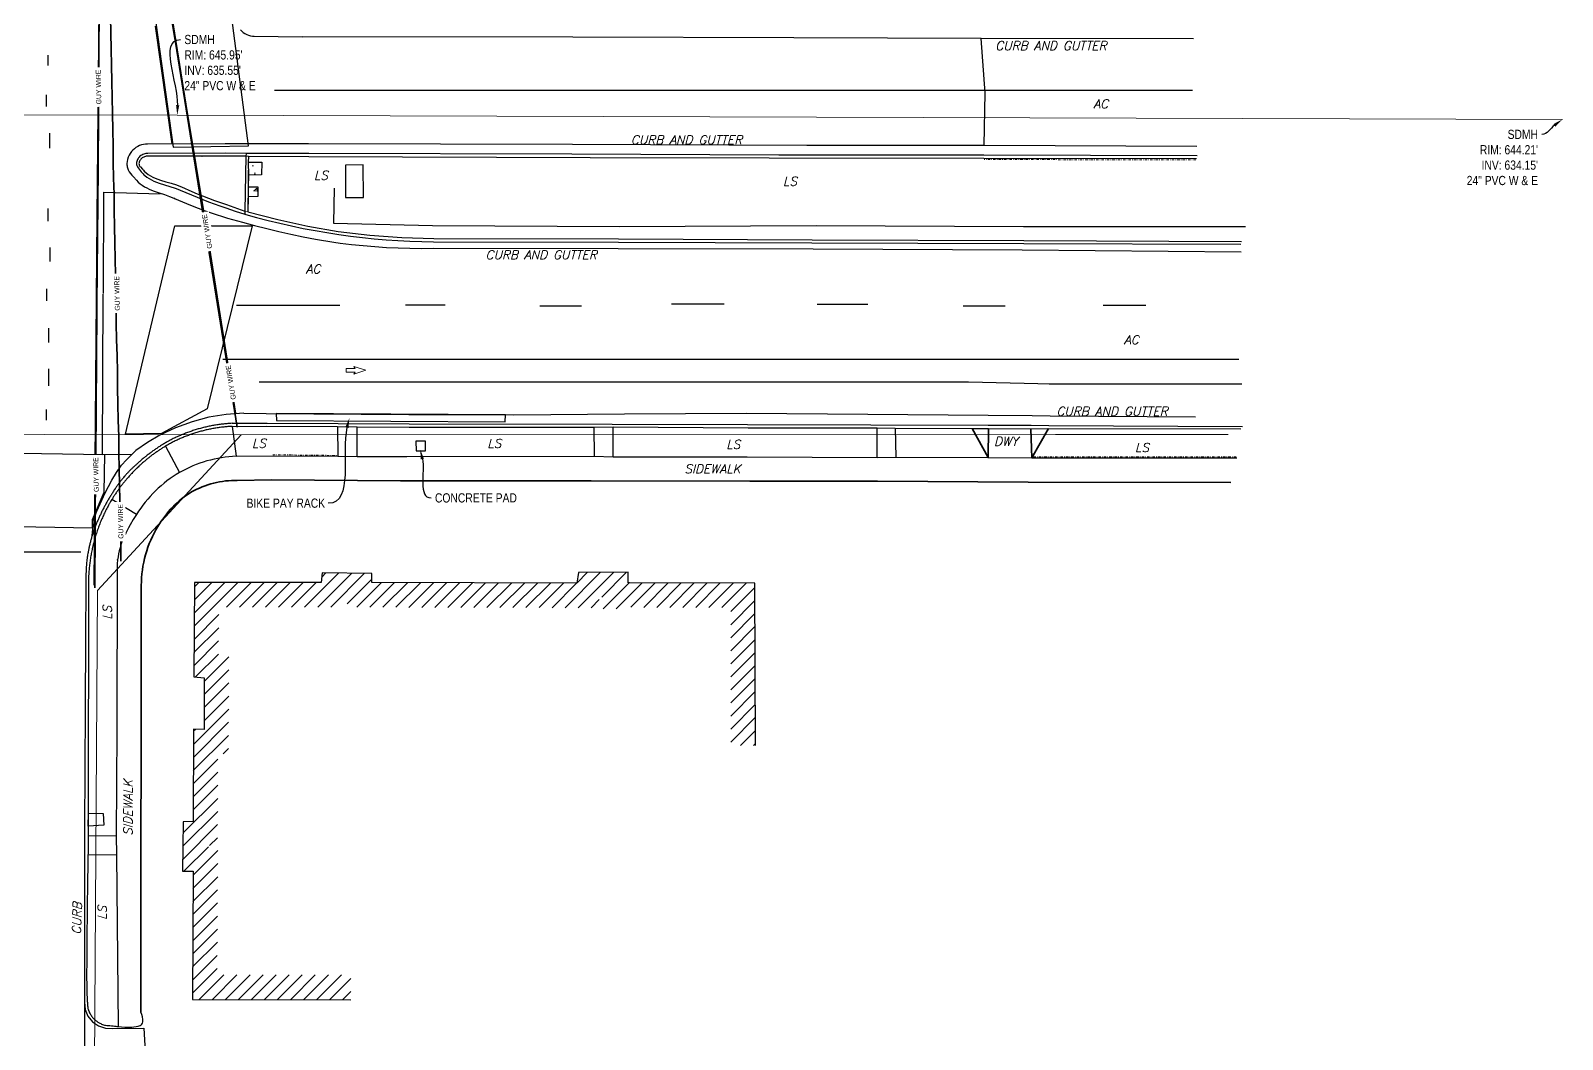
# Model space of a CAD drawing. Extents: x 6444009 to 6444699, y 1883547 to 1884303.
# Drawn here: x 6444387.9 to 6444699.1, y 1883745 to 1883950.1 of the extents above; entities that cross this region are included whole.
import ezdxf
from ezdxf import colors
from ezdxf.entities.mleader import LeaderData, LeaderLine
from ezdxf.lldxf.tags import DXFTag
from ezdxf.math import Vec2, Vec3

# ---------------------------------------------------------------- set-up
doc = ezdxf.new("R2010")
doc.units = 0
doc.header["$MEASUREMENT"] = 0
doc.linetypes.add('DASHDOT', pattern=[1, 0.5, -0.25, 0, -0.25])
for name, color, linetype, lineweight in [('V-DETL-PATT-BLDG-', 253, 'Continuous', 13), ('VF-BLDG-LINE-', 253, 'Continuous', 25), ('VF-ELEC-OVHD-LINE-', 253, 'OVERHEADELECTRIC', 15), ('VF-FENC-LINE-', 253, 'FENCE', 25), ('VF-ROAD-DRIV-LINE-', 253, 'Continuous', 35), ('VF-ROAD-STRP-BIKE-LINE-', 253, 'Continuous', 25), ('VF-STRM-GEOP-LINE-QLB-', 253, 'STORMDRAIN', 15), ('VF-TOPO-BRKL-LINE-', 253, 'DASHDOT', 13), ('VF-TOPO-CONC-EDGE-LINE-', 253, 'Continuous', 25), ('VF-TOPO-CONC-GTFL-LINE-', 253, 'Continuous', 25), ('VF-TOPO-CONC-LIPG-LINE-', 253, 'Continuous', 25), ('VF-TOPO-CONC-SWLK-LINE-', 253, 'Continuous', 25), ('VF-TOPO-CONC-TBCB-LINE-', 253, 'Continuous', 25), ('VF-TOPO-CONC-TBWK-LINE-', 253, 'Continuous', 35), ('VF-TOPO-GUY WIRE-3D', 253, 'Continuous', 35), ('VF-TOPO-TEXT-', 253, 'Continuous', 25), ('VN-ROAD-STRP-AROW-SYMB-', 253, 'Continuous', 13)]:
    doc.layers.add(name, color=color, linetype=linetype, lineweight=lineweight)
doc.styles.add('CG-Boundary', font='simplex.shx', dxfattribs={"oblique": 15, "height": 0.115})
doc.styles.add('G4_7 32', font='arial.ttf', dxfattribs={"height": 0.219})
doc.styles.add('NCS1-Anno', font='arial.ttf', dxfattribs={"width": 0.8, "height": 0.1})
doc.styles.get("Standard").update_dxf_attribs({"font": 'arial.ttf'})
tags = doc.linetypes.add('FENCE', pattern='A,0.5,-0.03,["X",Standard,S=0.08,R=0,X=0,Y=-0.04],-0.08,0.5', length=1.11).pattern_tags.tags
tags[6] = DXFTag(74, 10)
tags = doc.linetypes.add('OVERHEADELECTRIC', pattern='A,1,-0.03,["OE",Standard,S=0.08,R=0,X=0,Y=-0.04],-0.16,1', length=2.19).pattern_tags.tags
tags[6] = DXFTag(74, 10)
tags = doc.linetypes.add('STORMDRAIN', pattern='A,1,-0.03,["SD",Standard,S=0.08,R=0,X=0,Y=-0.04],-0.16,1', length=2.19).pattern_tags.tags
tags[6] = DXFTag(74, 10)

# ---------------------------------------------------------------- blocks, each defined once
blk = doc.blocks.new('Turn Arrow')
at = {"layer": 'VN-ROAD-STRP-AROW-SYMB-'}
blk.add_lwpolyline([(-0.0091, -0.05), (-0.0091, -0.0045), (-0.0196, -0.0106), (0, 0.05), (0.0196, -0.0106), (0.0091, -0.0045), (0.0091, -0.05)], close=True, dxfattribs=at)

msp = doc.modelspace()

# ---------------------------------------------------------------- hatches: boundary and pattern name
at = {"layer": 'V-DETL-PATT-BLDG-'}
h = msp.add_hatch(dxfattribs=at)
h.set_pattern_fill('AR-CONC', color=256)
h.set_pattern_definition([(50, (6444433.365, 1883917.4923), (7.1726, -0.6275), [0.75, -8.25]), (355, (6444433.365, 1883917.492), (-1.3875, 7.522), [0.6, -6.6]), (100.45, (6444433.963, 1883917.44), (5.785, 6.8944), [0.6374, -7.0114]), (46.18, (6444433.365, 1883919.492), (10.672, -1.655), [1.125, -12.375]), (96.64, (6444434.254, 1883919.354), (9.347, 9.741), [0.956, -10.517]), (351.18, (6444433.365, 1883919.492), (9.347, 9.741), [0.9, -9.9]), (21, (6444434.365, 1883918.9923), (5.969, -4.026), [0.75, -8.25]), (326, (6444434.365, 1883918.992), (2.433, 7.2515), [0.6, -6.6]), (71.45, (6444434.8625, 1883918.657), (8.402, 3.225), [0.6374, -7.0114]), (37.5, (6444433.365, 1883917.4923), (0.1216, 3.3289), [0, -6.52, 0, -6.7, 0, -6.625]), (7.5, (6444433.365, 1883917.4923), (2.6307, 3.9441), [0, -3.82, 0, -6.37, 0, -2.525]), (327.5, (6444431.135, 1883917.4923), (5.3382, -0.2255), [0, -2.5, 0, -7.8, 0, -10.35]), (317.5, (6444430.135, 1883917.4923), (5.832, 1.001), [0, -3.25, 0, -5.18, 0, -7.35])])
h.paths.add_polyline_path([(6444434.9, 1883923.37), (6444432.19, 1883923.36), (6444432.18, 1883920.73), (6444434.84, 1883920.75)])
h.paths.add_polyline_path([(6444434.09, 1883918.3), (6444432.14, 1883918.3), (6444432.13, 1883917.4), (6444432.14, 1883916.32), (6444434.09, 1883916.36)])
h = msp.add_hatch(dxfattribs=at)
h.set_pattern_fill('ANSI31', color=256, scale=15)
h.set_pattern_definition([(45, (0, 0), (-1.3258252147, 1.3258252147), [])])
h.paths.add_polyline_path([(6444535.06, 1883837.78), (6444509.59, 1883837.86), (6444509.31, 1883837.83), (6444509.33, 1883839.98), (6444499.26, 1883839.91), (6444498.92, 1883837.77), (6444457.23, 1883837.87), (6444457.23, 1883839.76), (6444447.15, 1883839.88), (6444446.95, 1883837.9), (6444421.22, 1883837.92), (6444421.06, 1883818.75), (6444423.2, 1883818.52), (6444423.15, 1883808.05), (6444421.01, 1883808.05), (6444420.92, 1883789.33), (6444418.93, 1883789.28), (6444418.81, 1883779.21), (6444420.92, 1883779.2), (6444420.81, 1883753.16), (6444452.99, 1883753.16), (6444452.99, 1883758.16), (6444425.83, 1883758.16), (6444425.95, 1883784.18), (6444423.87, 1883784.19), (6444423.87, 1883784.41), (6444425.89, 1883784.46), (6444425.98, 1883803.05), (6444428.12, 1883803.05), (6444428.22, 1883823.02), (6444426.1, 1883823.24), (6444426.18, 1883832.92), (6444451.46, 1883832.89), (6444451.66, 1883834.83), (6444452.24, 1883834.82), (6444452.25, 1883832.88), (6444503.19, 1883832.76), (6444503.54, 1883834.94), (6444504.28, 1883834.94), (6444504.26, 1883832.27), (6444509.85, 1883832.86), (6444530.18, 1883832.79), (6444530.18, 1883804.77), (6444535.18, 1883804.77)])

# ---------------------------------------------------------------- linework, layer by layer
for points in [[(6444431.66, 1883924.55), (6444432.21, 1883924.54), (6444432.08, 1883913.27), (6444431.47, 1883913.39), (6444431.66, 1883924.55)], [(6444432.15, 1883923.36), (6444434.9, 1883923.37), (6444434.84, 1883920.75), (6444432.18, 1883920.73), (6444432.19, 1883923.36)], [(6444451.92, 1883922.71), (6444451.92, 1883916.18), (6444455.52, 1883916.13), (6444455.47, 1883922.8), (6444451.92, 1883922.71)], [(6444432.14, 1883918.3), (6444434.09, 1883918.3), (6444434.09, 1883916.36), (6444432.11, 1883916.32), (6444432.12, 1883918.3)], [(6444399.59, 1883788.4), (6444402.8, 1883788.56), (6444402.64, 1883790.96), (6444399.58, 1883791.04), (6444399.57, 1883788.4)]]:
    msp.add_lwpolyline(points, dxfattribs=at)
at = {"layer": 'VF-BLDG-LINE-'}
msp.add_lwpolyline([(6444535.18, 1883804.77), (6444535.06, 1883837.78), (6444509.59, 1883837.86), (6444509.31, 1883837.83), (6444509.33, 1883839.98), (6444499.26, 1883839.91), (6444498.92, 1883837.77), (6444457.23, 1883837.87), (6444457.23, 1883839.76), (6444447.15, 1883839.88), (6444446.95, 1883837.9), (6444421.22, 1883837.92), (6444421.06, 1883818.75), (6444423.2, 1883818.52), (6444423.15, 1883808.05), (6444421.01, 1883808.12), (6444420.92, 1883789.33), (6444418.93, 1883789.28), (6444418.81, 1883779.21), (6444420.92, 1883779.2), (6444420.81, 1883753.16), (6444452.99, 1883753.1)], dxfattribs=at)
at = {"layer": 'VF-ELEC-OVHD-LINE-', "ltscale": 0.6}
for points, elevation in [([(6444082.42, 1883869), (6444189.26, 1883869.02), (6444310.5, 1883868.11), (6444430.71, 1883867.93), (6444596.14, 1883867.98), (6444631.26, 1883867.98)], 645.64), ([(6444400.78, 1883718.7), (6444401.51, 1883836.27), (6444430.71, 1883867.93)], 642.49)]:
    msp.add_lwpolyline(points, dxfattribs=dict(at, elevation=elevation))
at = {"layer": 'VF-FENC-LINE-', "flags": 128}
msp.add_lwpolyline([(6444449.61, 1883918.04), (6444449.48, 1883910.91), (6444469.58, 1883910.48), (6444507.55, 1883910.26), (6444547.55, 1883910.45), (6444589.63, 1883910.28), (6444634.73, 1883910.25)], dxfattribs=at)
at = {"layer": 'VF-ROAD-DRIV-LINE-'}
for points in [[(6444579.23, 1883869.21), (6444582.45, 1883863.3), (6444582.55, 1883869.21)], [(6444591.13, 1883869.13), (6444591.32, 1883863.27), (6444594.7, 1883869.18)]]:
    msp.add_lwpolyline(points, dxfattribs=at)
at = {"layer": 'VF-ROAD-STRP-BIKE-LINE-'}
msp.add_line((6444578.46, 1883878.71), (6444595.44, 1883878.28), dxfattribs=at)
for points in [[(6444405.89, 1884005.18), (6444416.88, 1883926.41), (6444432.16, 1883926.64), (6444421.96, 1884005.31), (6444405.89, 1884005.18)], [(6444417.25, 1883910.4), (6444432.93, 1883910.41), (6444423.77, 1883873.17), (6444414.48, 1883868.21), (6444407.2, 1883868.03), (6444417.25, 1883910.4)]]:
    msp.add_lwpolyline(points, close=True, dxfattribs=at)
for points in [[(6444391.41, 1883945.06), (6444391.41, 1883943.02)], [(6444391.1, 1883937.05), (6444391.1, 1883934.65)], [(6444437.5, 1883938), (6444624, 1883938)], [(6444391.74, 1883929.22), (6444391.74, 1883926.16)], [(6444391.44, 1883913.9), (6444391.44, 1883911.33)], [(6444391.84, 1883906), (6444391.84, 1883903.13)], [(6444391.15, 1883897.6), (6444391.15, 1883895.13)], [(6444450.75, 1883894.2), (6444429.72, 1883894.2)], [(6444472.12, 1883894.3), (6444464.09, 1883894.3)], [(6444499.83, 1883894.09), (6444491.38, 1883894.09)], [(6444528.81, 1883894.51), (6444518.14, 1883894.51)], [(6444558.01, 1883894.41), (6444547.76, 1883894.41)], [(6444585.93, 1883894.09), (6444577.37, 1883894.09)], [(6444614.48, 1883894.2), (6444605.82, 1883894.2)], [(6444391.54, 1883889.58), (6444391.54, 1883886.71)], [(6444391.54, 1883881.36), (6444391.54, 1883877.9)], [(6444426.97, 1883883.32), (6444633.4, 1883883.32)], [(6444434.36, 1883878.71), (6444578.46, 1883878.71)], [(6444594.84, 1883878.28), (6444634.04, 1883878.28)], [(6444391.05, 1883873.06), (6444391.05, 1883870.89)], [(6444342.09, 1883849.64), (6444340.53, 1883853.27), (6444340.55, 1883864.66), (6444355.31, 1883864.52), (6444381.5, 1883864.28), (6444402.96, 1883863.9), (6444402.81, 1883856.2), (6444400.41, 1883850.64), (6444400.42, 1883848.94)], [(6444400.42, 1883848.94), (6444381.3, 1883849.28), (6444355.17, 1883849.52), (6444342.09, 1883849.64)], [(6444366.67, 1883844.13), (6444398.09, 1883844.13)]]:
    msp.add_lwpolyline(points, dxfattribs=at)
at = {"layer": 'VF-STRM-GEOP-LINE-QLB-', "ltscale": 0.6, "elevation": 646.97, "flags": 128}
msp.add_lwpolyline([(6444100.01, 1883933.32), (6444417.71, 1883932.92), (6444699.14, 1883932.01)], dxfattribs=at)
at = {"layer": 'VF-TOPO-BRKL-LINE-'}
for p, q in [((6444624.69, 1883923.81), (6444581.65, 1883923.87)), ((6444437.1, 1883863.87), (6444450.13, 1883863.73)), ((6444591.67, 1883863.47), (6444633.02, 1883863.42))]:
    msp.add_line(p, q, dxfattribs=at)
for p in [(6444422.73, 1883924.52), (6444422.83, 1883916.48)]:
    msp.add_point(p, dxfattribs=at)
at = {"layer": 'VF-TOPO-CONC-EDGE-LINE-'}
for p, q in [((6444416.71, 1883927.04, 645.89), (6444413.32, 1883951, 646.01)), ((6444402.52, 1883863.95), (6444402.69, 1883896.53)), ((6444428.88, 1883869.64), (6444429.66, 1883863.57)), ((6444450.29, 1883869.58), (6444450.33, 1883863.56)), ((6444454.26, 1883863.52), (6444454.29, 1883869.57)), ((6444502.33, 1883869.48), (6444502.4, 1883863.57)), ((6444506.25, 1883863.48), (6444506.28, 1883869.52)), ((6444559.9, 1883863.33), (6444559.9, 1883869.36)), ((6444563.56, 1883869.29), (6444563.73, 1883863.37)), ((6444415.35, 1883865.63), (6444418.17, 1883860.26)), ((6444402.52, 1883863.95, 644.27), (6444408.56, 1883864.02, 644.28)), ((6444409.42, 1883851.75), (6444404.41, 1883854.75)), ((6444399.64, 1883786.47), (6444405.3, 1883786.4)), ((6444405.35, 1883782.53), (6444399.57, 1883782.49))]:
    msp.add_line(p, q, dxfattribs=at)
for points in [[(6444581.68, 1883926.71), (6444581.89, 1883937.45), (6444581.02, 1883948.51)], [(6444431.74, 1883925.08), (6444431.66, 1883924.55), (6444431.47, 1883913.39), (6444431.45, 1883912.8)], [(6444432.15, 1883923.36), (6444434.9, 1883923.37), (6444434.84, 1883920.75), (6444432.18, 1883920.73)], [(6444402.7, 1883896.65), (6444402.8, 1883917.27), (6444414.22, 1883916.93)], [(6444432.12, 1883918.3), (6444434.09, 1883918.3), (6444434.09, 1883916.36), (6444432.14, 1883916.32)], [(6444399.58, 1883791.04), (6444402.64, 1883790.96), (6444402.8, 1883788.56), (6444399.59, 1883788.4)], [(6444398.87, 1883752.62), (6444399.01, 1883751.13), (6444399.57, 1883749.75), (6444400.51, 1883748.59), (6444401.72, 1883747.76), (6444403.12, 1883747.31), (6444404.58, 1883747.27), (6444410.91, 1883747.35), (6444411.2, 1883742.55)]]:
    msp.add_lwpolyline(points, dxfattribs=at)
for points in [[(6444451.92, 1883922.71), (6444451.92, 1883916.18), (6444455.52, 1883916.13), (6444455.47, 1883922.8), (6444451.92, 1883922.71)], [(6444437.81, 1883872.24), (6444437.85, 1883870.82), (6444484.35, 1883870.54), (6444484.38, 1883872), (6444437.81, 1883872.24)], [(6444466.26, 1883864.67), (6444468.14, 1883864.67), (6444468.12, 1883866.64), (6444466.2, 1883866.6), (6444466.26, 1883864.67)]]:
    msp.add_lwpolyline(points, close=True, dxfattribs=at)
msp.add_polyline3d([(6444400.43, 1883847.44, 0), (6444400.61, 1883849.39, 643.74), (6444400.65, 1883850.41, 643.79), (6444401.38, 1883852.41, 643.74), (6444403.04, 1883856.1, 643.82), (6444404.43, 1883858.69, 643.83), (6444405.37, 1883860.24, 643.86), (6444406.38, 1883861.73, 643.89), (6444407.42, 1883862.83, 643.89), (6444408.56, 1883864.02, 643.97), (6444409.27, 1883864.71, 0)], dxfattribs=at)
for p in [(6444417.17, 1883915.98), (6444405.6, 1883842.53)]:
    msp.add_point(p, dxfattribs=at)
at = {"layer": 'VF-TOPO-CONC-GTFL-LINE-'}
for points in [[(6444624.94, 1883924.61), (6444581.6, 1883924.74), (6444539.94, 1883924.76), (6444497.89, 1883924.95), (6444444.42, 1883925.07), (6444431.74, 1883925.08), (6444427.44, 1883925.15), (6444411.76, 1883925.12), (6444411.54, 1883925.12), (6444411.33, 1883925.09), (6444411.11, 1883925.05), (6444410.9, 1883924.98), (6444410.69, 1883924.9), (6444410.49, 1883924.79), (6444410.31, 1883924.67), (6444410.14, 1883924.54), (6444410, 1883924.39), (6444409.87, 1883924.24), (6444409.75, 1883924.07), (6444409.64, 1883923.88), (6444409.55, 1883923.7), (6444409.49, 1883923.5), (6444409.44, 1883923.3), (6444409.42, 1883923.1), (6444409.43, 1883922.98), (6444409.45, 1883922.86), (6444409.52, 1883922.63), (6444409.63, 1883922.42), (6444409.77, 1883922.21), (6444410.41, 1883921.41), (6444410.58, 1883921.19), (6444410.76, 1883920.99), (6444410.95, 1883920.8), (6444411.14, 1883920.62), (6444411.56, 1883920.29), (6444412.01, 1883919.99), (6444412.48, 1883919.73), (6444412.98, 1883919.49), (6444413.49, 1883919.28), (6444414.02, 1883919.09), (6444415.11, 1883918.73), (6444416.21, 1883918.4), (6444417.29, 1883918.06), (6444417.82, 1883917.86), (6444418.33, 1883917.66), (6444420.61, 1883916.69), (6444422.91, 1883915.76), (6444424.06, 1883915.31), (6444425.22, 1883914.88), (6444426.39, 1883914.45), (6444427.56, 1883914.05), (6444429.5, 1883913.41), (6444431.45, 1883912.8), (6444432.62, 1883912.46), (6444433.8, 1883912.12), (6444436.16, 1883911.49), (6444438.53, 1883910.91), (6444440.92, 1883910.38), (6444443.32, 1883909.89), (6444445.72, 1883909.44), (6444448.13, 1883909.03), (6444450.55, 1883908.66), (6444452.94, 1883908.33), (6444455.33, 1883908.04), (6444457.73, 1883907.79), (6444460.14, 1883907.58), (6444462.55, 1883907.41), (6444464.96, 1883907.28), (6444467.38, 1883907.19), (6444469.79, 1883907.14), (6444507.33, 1883907.1), (6444546.65, 1883906.92), (6444589.71, 1883906.78), (6444633.83, 1883906.67)], [(6444428.88, 1883870.26), (6444435.97, 1883870.32), (6444464.86, 1883870.15), (6444506.11, 1883870.1), (6444533.55, 1883869.99), (6444558.62, 1883869.92), (6444582.47, 1883869.86), (6444591.19, 1883869.91), (6444594.77, 1883869.82), (6444634.13, 1883869.63)]]:
    msp.add_lwpolyline(points, dxfattribs=at)
for points in [[(6444428.88, 1883870.26, 0.003873), (6444428.28, 1883870.23, 0.007528), (6444427.98, 1883870.2, 0.000231), (6444427.13, 1883870.12, 0.00387), (6444427.08, 1883870.12, 0.00378), (6444426.63, 1883870.07, 0.003816), (6444426.19, 1883870.01, 0.003741), (6444425.74, 1883869.94, 0.003771), (6444425.29, 1883869.87, 0.003711), (6444424.84, 1883869.79, 0.003734), (6444424.4, 1883869.7, 0.003689), (6444423.95, 1883869.61, 0.003706), (6444423.51, 1883869.51, 0.003676), (6444423.07, 1883869.4, 0.003686), (6444422.63, 1883869.29, 0.003671), (6444422.19, 1883869.17, 0.003674), (6444421.75, 1883869.04, 0.003674), (6444421.32, 1883868.91, 0.003671), (6444420.89, 1883868.77, 0.003686), (6444420.46, 1883868.62, 0.003676), (6444420.03, 1883868.47, 0.003706), (6444419.6, 1883868.31, 0.003689), (6444419.18, 1883868.15, 0.003734), (6444418.76, 1883867.98, 0.003711), (6444418.34, 1883867.8, 0.003771), (6444417.93, 1883867.62, 0.003741), (6444417.51, 1883867.43, 0.003816), (6444417.11, 1883867.24, 0.00378), (6444416.7, 1883867.04, 0.00387), (6444416.3, 1883866.83, 0.00389), (6444415.9, 1883866.62, 0.003869), (6444415.49, 1883866.39, 0.004344), (6444415.12, 1883866.18, 0.003288), (6444414.78, 1883865.97, 0.003804), (6444414.48, 1883865.79, 0.003265), (6444414.15, 1883865.58, 0.003532), (6444413.85, 1883865.39, 0.003014), (6444413.53, 1883865.17, 0.00327), (6444413.24, 1883864.97, 0.002758), (6444412.92, 1883864.74, 0.003011), (6444412.63, 1883864.53, 0.002505), (6444412.34, 1883864.32, 0.002295), (6444412.03, 1883864.08, 0.002717), (6444411.79, 1883863.89, 0.00189), (6444411.44, 1883863.62, 0.004639), (6444410.93, 1883863.21, 0.003637), (6444410.29, 1883862.67, 0.002521), (6444409.87, 1883862.31, 0.002575), (6444409.47, 1883861.96, 0.003649), (6444409.06, 1883861.59, 0.003786), (6444408.67, 1883861.22, 0.004934), (6444408.24, 1883860.81, 0.005975), (6444407.89, 1883860.46, 0.002143), (6444407.67, 1883860.23, 0.003238), (6444407.52, 1883860.07, 0.00302), (6444407.34, 1883859.88, 0.002836), (6444407.15, 1883859.67, 0.004737), (6444406.94, 1883859.42, 0.004073), (6444406.69, 1883859.13, 0.003916), (6444406.46, 1883858.85, 0.003992), (6444406.25, 1883858.57, 0.003285), (6444406.02, 1883858.28, 0.003635), (6444405.82, 1883858.01, 0.002934), (6444405.6, 1883857.7, 0.003281), (6444405.4, 1883857.43, 0.002589), (6444405.21, 1883857.14, 0.002475), (6444405, 1883856.84, 0.002705), (6444404.84, 1883856.59, 0.00197), (6444404.62, 1883856.24, 0.004445), (6444404.25, 1883855.65, 0.004247), (6444403.87, 1883855.03, 0.001604), (6444403.64, 1883854.63, 0.002527), (6444403.49, 1883854.38, 0.002038), (6444403.3, 1883854.03, 0.002279), (6444403.12, 1883853.72, 0.002428), (6444402.95, 1883853.39, 0.002349), (6444402.77, 1883853.05, 0.002506), (6444402.6, 1883852.71, 0.002424), (6444402.42, 1883852.37, 0.002588), (6444402.26, 1883852.03, 0.002503), (6444402.09, 1883851.69, 0.002675), (6444401.93, 1883851.35, 0.002587), (6444401.77, 1883850.99, 0.002766), (6444401.62, 1883850.65, 0.002675), (6444401.47, 1883850.3, 0.002862), (6444401.33, 1883849.95, 0.002767), (6444401.19, 1883849.59, 0.002962), (6444401.05, 1883849.24, 0.002864), (6444400.92, 1883848.88, 0.003065), (6444400.79, 1883848.53, 0.002964), (6444400.66, 1883848.17, 0.003173), (6444400.54, 1883847.81, 0.003069), (6444400.43, 1883847.44, 0.003284), (6444400.32, 1883847.09, 0.003177), (6444400.21, 1883846.72, 0.003399), (6444400.11, 1883846.36, 0.003289), (6444400.01, 1883845.99, 0.003516), (6444399.92, 1883845.63, 0.003404), (6444399.84, 1883845.25, 0.003636), (6444399.76, 1883844.91, 0.003215), (6444399.68, 1883844.51, 0.004064), (6444399.63, 1883844.22, 0.002674), (6444399.55, 1883843.77, 0.006237), (6444399.46, 1883843.24, 0.00479), (6444399.37, 1883842.55, 0.005551), (6444399.3, 1883841.95, 0.005159), (6444399.24, 1883841.31, 0.005159), (6444399.19, 1883840.57, 0.007756), (6444399.17, 1883840.08, 0.002585), (6444399.15, 1883839.38, 0.003336), (6444399.14, 1883838.84, 0.00014), (6444399.1, 1883831.54, -0.000045), (6444398.98, 1883808.98, -0.000009), (6444398.91, 1883796.16, 0.000022), (6444398.88, 1883791.03, 0.002047), (6444398.86, 1883776.57, -0.001237), (6444398.87, 1883752.62, -0.000054), (6444398.81, 1883729.51, -0.00017)], [(6444398.64, 1883674.16, -0.000023), (6444398.56, 1883651.24)]]:
    msp.add_lwpolyline(points, format="xyb", dxfattribs=at)
at = {"layer": 'VF-TOPO-CONC-LIPG-LINE-'}
for points in [[(6444430.53, 1883950.24), (6444430.81, 1883949.96), (6444431.12, 1883949.71), (6444431.46, 1883949.49), (6444431.82, 1883949.3), (6444432.2, 1883949.15), (6444432.58, 1883949.03), (6444432.98, 1883948.96), (6444433.37, 1883948.92), (6444443.1, 1883948.85)], [(6444624.16, 1883948.44), (6444581.02, 1883948.51), (6444543, 1883948.61), (6444498.11, 1883948.73), (6444443.1, 1883948.85)], [(6444624.88, 1883926.55), (6444581.68, 1883926.71), (6444545.6, 1883926.76), (6444497.99, 1883926.92), (6444444.37, 1883927.05), (6444427.44, 1883927.08), (6444411.67, 1883927.03), (6444411.26, 1883927.02), (6444410.86, 1883926.95), (6444410.45, 1883926.85), (6444410.06, 1883926.71), (6444409.68, 1883926.54), (6444409.32, 1883926.33), (6444408.99, 1883926.08), (6444408.69, 1883925.81), (6444408.41, 1883925.49), (6444408.15, 1883925.13), (6444407.94, 1883924.74), (6444407.76, 1883924.34), (6444407.62, 1883923.91), (6444407.53, 1883923.48), (6444407.49, 1883923.05), (6444407.49, 1883922.83), (6444407.51, 1883922.62), (6444407.54, 1883922.4), (6444407.59, 1883922.19), (6444407.66, 1883921.99), (6444407.75, 1883921.79), (6444407.96, 1883921.41), (6444408.21, 1883921.04), (6444408.49, 1883920.69), (6444408.8, 1883920.34), (6444409.4, 1883919.68), (6444409.78, 1883919.3), (6444410.18, 1883918.96), (6444410.61, 1883918.65), (6444411.06, 1883918.36), (6444411.52, 1883918.11), (6444412.01, 1883917.87), (6444412.51, 1883917.66), (6444413.02, 1883917.46), (6444414.06, 1883917.09), (6444415.12, 1883916.74), (6444416.16, 1883916.38), (6444416.67, 1883916.19), (6444417.17, 1883915.98), (6444419.56, 1883914.97), (6444420.76, 1883914.48), (6444421.97, 1883914), (6444423.18, 1883913.54), (6444424.4, 1883913.1), (6444425.63, 1883912.68), (6444426.87, 1883912.28), (6444427.89, 1883911.98), (6444428.91, 1883911.69), (6444430.97, 1883911.14), (6444433.42, 1883910.49), (6444435.88, 1883909.86), (6444438.34, 1883909.26), (6444440.81, 1883908.69), (6444443.29, 1883908.17), (6444445.78, 1883907.69), (6444447.03, 1883907.47), (6444448.28, 1883907.27), (6444449.53, 1883907.08), (6444450.79, 1883906.91), (6444453.14, 1883906.62), (6444455.49, 1883906.37), (6444457.86, 1883906.18), (6444460.22, 1883906.02), (6444462.59, 1883905.91), (6444464.95, 1883905.84), (6444467.32, 1883905.81), (6444469.69, 1883905.83), (6444507.3, 1883905.8), (6444546.91, 1883905.75), (6444589.37, 1883905.53), (6444633.89, 1883905.14)], [(6444431.24, 1883872.29), (6444427.68, 1883872.05), (6444424.16, 1883871.48), (6444420.71, 1883870.58), (6444417.36, 1883869.36), (6444414.15, 1883867.83), (6444411.65, 1883866.36), (6444409.27, 1883864.71)], [(6444431.24, 1883872.29), (6444435.75, 1883872.23), (6444464.73, 1883872.07), (6444486.11, 1883872.01), (6444508.55, 1883872.16), (6444533.36, 1883872.29), (6444558.03, 1883872.11), (6444582.44, 1883871.93), (6444591.39, 1883871.85), (6444595.04, 1883871.8), (6444624.62, 1883871.6)]]:
    msp.add_lwpolyline(points, dxfattribs=at)
at = {"layer": 'VF-TOPO-CONC-SWLK-LINE-'}
for points in [[(6444429.66, 1883863.57), (6444428.92, 1883863.53), (6444428.17, 1883863.46), (6444427.42, 1883863.38), (6444426.67, 1883863.27), (6444425.93, 1883863.14), (6444425.18, 1883862.98), (6444424.45, 1883862.8), (6444423.71, 1883862.61), (6444422.99, 1883862.38), (6444422.27, 1883862.14), (6444421.56, 1883861.88), (6444420.86, 1883861.6), (6444420.17, 1883861.29), (6444419.49, 1883860.97), (6444418.82, 1883860.62), (6444418.17, 1883860.26), (6444417.51, 1883859.87), (6444416.87, 1883859.45), (6444416.24, 1883859.01), (6444415.62, 1883858.55), (6444415.02, 1883858.07), (6444414.43, 1883857.57), (6444413.86, 1883857.06), (6444413.3, 1883856.52), (6444412.76, 1883855.97), (6444412.23, 1883855.4), (6444411.72, 1883854.83), (6444411.22, 1883854.23), (6444410.75, 1883853.63), (6444410.29, 1883853.01), (6444409.84, 1883852.38), (6444409.42, 1883851.75), (6444408.75, 1883850.69), (6444408.11, 1883849.6), (6444407.8, 1883849.04), (6444407.51, 1883848.48), (6444407.23, 1883847.91), (6444406.96, 1883847.33), (6444406.71, 1883846.75), (6444406.48, 1883846.16), (6444406.28, 1883845.57), (6444406.09, 1883844.97), (6444405.93, 1883844.37), (6444405.79, 1883843.76), (6444405.68, 1883843.15), (6444405.6, 1883842.53), (6444405.53, 1883841.73), (6444405.5, 1883840.93), (6444405.44, 1883807.84), (6444405.3, 1883786.4), (6444405.35, 1883782.53), (6444405.7, 1883747.65)], [(6444429.66, 1883863.57), (6444437.23, 1883863.68), (6444450.33, 1883863.56), (6444454.26, 1883863.52), (6444464.34, 1883863.54), (6444502.4, 1883863.57), (6444506.25, 1883863.48), (6444533.54, 1883863.45), (6444559.9, 1883863.33), (6444563.73, 1883863.37), (6444582.45, 1883863.3), (6444591.32, 1883863.27), (6444633.02, 1883863.21)]]:
    msp.add_lwpolyline(points, dxfattribs=at)
at = {"layer": 'VF-TOPO-CONC-TBCB-LINE-'}
for points in [[(6444431.66, 1883924.55), (6444427.45, 1883924.59), (6444411.75, 1883924.56), (6444411.58, 1883924.56), (6444411.4, 1883924.54), (6444411.23, 1883924.51), (6444411.05, 1883924.45), (6444410.89, 1883924.38), (6444410.73, 1883924.3), (6444410.58, 1883924.2), (6444410.45, 1883924.08), (6444410.34, 1883923.96), (6444410.23, 1883923.83), (6444410.14, 1883923.68), (6444410.06, 1883923.53), (6444409.99, 1883923.37), (6444409.95, 1883923.21), (6444409.93, 1883923.04), (6444409.94, 1883922.88), (6444409.97, 1883922.74), (6444410.03, 1883922.6), (6444410.12, 1883922.48), (6444410.21, 1883922.36), (6444410.64, 1883921.9), (6444410.82, 1883921.7), (6444411.01, 1883921.5), (6444411.4, 1883921.15), (6444411.83, 1883920.84), (6444412.28, 1883920.56), (6444412.76, 1883920.31), (6444413.25, 1883920.09), (6444413.76, 1883919.89), (6444414.29, 1883919.7), (6444415.37, 1883919.37), (6444416.45, 1883919.05), (6444417.53, 1883918.71), (6444418.05, 1883918.52), (6444418.55, 1883918.31), (6444420.68, 1883917.38), (6444421.75, 1883916.92), (6444422.83, 1883916.48), (6444424.04, 1883916.02), (6444425.25, 1883915.57), (6444427.69, 1883914.71), (6444431.47, 1883913.39)], [(6444624.81, 1883924.02), (6444581.61, 1883924.09), (6444537.98, 1883924.14), (6444501.64, 1883924.23), (6444444.42, 1883924.4), (6444432.21, 1883924.5), (6444432.15, 1883923.36), (6444432.18, 1883920.73), (6444432.12, 1883918.3), (6444432.14, 1883916.32), (6444432.08, 1883913.27), (6444438.12, 1883911.66), (6444444.22, 1883910.33), (6444450.38, 1883909.28), (6444456.84, 1883908.49), (6444463.32, 1883908), (6444469.82, 1883907.82), (6444507.39, 1883907.74), (6444546.68, 1883907.57), (6444589.75, 1883907.44), (6444633.94, 1883907.24)], [(6444428.88, 1883869.64), (6444435.78, 1883869.69), (6444450.29, 1883869.58), (6444454.29, 1883869.57), (6444464.84, 1883869.47), (6444502.33, 1883869.48), (6444506.28, 1883869.52), (6444533.7, 1883869.36), (6444559.9, 1883869.36), (6444563.56, 1883869.29), (6444579.23, 1883869.21), (6444582.55, 1883869.21), (6444591.13, 1883869.13), (6444594.7, 1883869.18), (6444633.84, 1883869.12)]]:
    msp.add_lwpolyline(points, dxfattribs=at)
msp.add_lwpolyline([(6444428.88, 1883869.64, 0.003907), (6444428.3, 1883869.61, 0.007592), (6444428, 1883869.59, 0.000235), (6444427.17, 1883869.51, 0.003904), (6444427.12, 1883869.51, 0.003811), (6444426.67, 1883869.45, 0.003849), (6444426.23, 1883869.4, 0.003772), (6444425.79, 1883869.33, 0.003802), (6444425.35, 1883869.26, 0.003741), (6444424.91, 1883869.18, 0.003765), (6444424.48, 1883869.1, 0.003719), (6444424.04, 1883869, 0.003736), (6444423.6, 1883868.91, 0.003705), (6444423.17, 1883868.8, 0.003715), (6444422.74, 1883868.69, 0.0037), (6444422.3, 1883868.57, 0.003703), (6444421.88, 1883868.45, 0.003703), (6444421.45, 1883868.32, 0.0037), (6444421.02, 1883868.18, 0.003715), (6444420.6, 1883868.04, 0.003705), (6444420.18, 1883867.89, 0.003736), (6444419.76, 1883867.73, 0.003719), (6444419.34, 1883867.57, 0.003765), (6444418.93, 1883867.4, 0.003741), (6444418.52, 1883867.23, 0.003802), (6444418.11, 1883867.05, 0.003772), (6444417.7, 1883866.86, 0.003849), (6444417.3, 1883866.67, 0.003811), (6444416.9, 1883866.48, 0.003904), (6444416.51, 1883866.27, 0.004025), (6444416.12, 1883866.06, 0.003802), (6444415.71, 1883865.83, 0.004342), (6444415.35, 1883865.63, 0.002968), (6444415.02, 1883865.43, 0.003511), (6444414.73, 1883865.25, 0.00303), (6444414.42, 1883865.05, 0.003268), (6444414.13, 1883864.86, 0.003035), (6444413.82, 1883864.66, 0.003149), (6444413.53, 1883864.46, 0.002923), (6444413.23, 1883864.24, 0.003033), (6444412.94, 1883864.04, 0.002815), (6444412.64, 1883863.82, 0.002922), (6444412.36, 1883863.6, 0.002711), (6444412.07, 1883863.38, 0.002815), (6444411.79, 1883863.15, 0.002611), (6444411.52, 1883862.94, 0.00239), (6444411.23, 1883862.69, 0.002838), (6444411, 1883862.5, 0.002058), (6444410.68, 1883862.22, 0.004392), (6444410.34, 1883861.92, 0.003514), (6444409.92, 1883861.54, 0.004351), (6444409.57, 1883861.2, 0.003928), (6444409.18, 1883860.83, 0.004056), (6444408.81, 1883860.45, 0.004333), (6444408.47, 1883860.09, 0.00379), (6444408.08, 1883859.67, 0.0047), (6444407.78, 1883859.33, 0.002286), (6444407.5, 1883859.02, 0.003153), (6444407.31, 1883858.8, 0.002545), (6444407.07, 1883858.51, 0.002846), (6444406.86, 1883858.25, 0.002788), (6444406.64, 1883857.97, 0.002815), (6444406.42, 1883857.69, 0.002762), (6444406.2, 1883857.4, 0.002787), (6444405.99, 1883857.12, 0.00274), (6444405.78, 1883856.83, 0.002762), (6444405.57, 1883856.54, 0.002722), (6444405.37, 1883856.25, 0.002741), (6444405.17, 1883855.95, 0.002707), (6444404.99, 1883855.67, 0.002386), (6444404.78, 1883855.36, 0.003031), (6444404.63, 1883855.11, 0.002135), (6444404.41, 1883854.75, 0.004791), (6444404.17, 1883854.36, 0.00381), (6444403.88, 1883853.86, 0.004533), (6444403.64, 1883853.42, 0.00416), (6444403.39, 1883852.95, 0.00405), (6444403.15, 1883852.48, 0.004094), (6444402.92, 1883852.01, 0.004002), (6444402.7, 1883851.54, 0.004039), (6444402.49, 1883851.06, 0.003966), (6444402.28, 1883850.58, 0.003994), (6444402.08, 1883850.1, 0.003939), (6444401.89, 1883849.61, 0.003959), (6444401.7, 1883849.12, 0.003922), (6444401.53, 1883848.62, 0.003935), (6444401.36, 1883848.13, 0.003916), (6444401.2, 1883847.62, 0.00392), (6444401.04, 1883847.12, 0.00392), (6444400.9, 1883846.62, 0.003916), (6444400.76, 1883846.11, 0.003935), (6444400.63, 1883845.6, 0.003922), (6444400.51, 1883845.09, 0.003959), (6444400.4, 1883844.58, 0.003939), (6444400.29, 1883844.06, 0.003994), (6444400.19, 1883843.55, 0.003965), (6444400.1, 1883843.03, 0.004039), (6444400.02, 1883842.52, 0.004002), (6444399.95, 1883842, 0.004094), (6444399.89, 1883841.48, 0.00405), (6444399.83, 1883840.96, 0.00416), (6444399.79, 1883840.49, 0.003524), (6444399.75, 1883839.92, 0.004819), (6444399.71, 1883839.27, 0.008315), (6444399.7, 1883838.89, 0.003471), (6444399.67, 1883834.36, -0.00061), (6444399.63, 1883808.59, -0.00006), (6444399.58, 1883793.99, 0.000297), (6444399.58, 1883791.04, 0.001915), (6444399.58, 1883790.09, 0.001076), (6444399.59, 1883788.4, 0.008576), (6444399.62, 1883787.41, -0.009146), (6444399.64, 1883786.47, -0.007839), (6444399.64, 1883785.88, 0.00136), (6444399.57, 1883782.49, 0.003385), (6444399.3, 1883758.78, 0.013245), (6444399.43, 1883752.72, 0.01245), (6444399.49, 1883751.89, 0.019152), (6444399.57, 1883751.35, 0.054841), (6444399.73, 1883750.81, 0.038011), (6444400.1, 1883750.08, 0.035959), (6444400.51, 1883749.49, 0.038968), (6444400.97, 1883749.02, 0.03093), (6444401.48, 1883748.62, 0.033881), (6444401.98, 1883748.32, 0.031944), (6444402.7, 1883748.02, 0.054693), (6444403.14, 1883747.92, 0.020385), (6444403.69, 1883747.87, -0.016838), (6444404.36, 1883747.82, -0.007815), (6444404.71, 1883747.78, 0.002752), (6444405.7, 1883747.65, 0.04456), (6444408.47, 1883747.55, 0.071307), (6444410.17, 1883747.88, 0.306513), (6444410.7, 1883748.6, 0.128318), (6444410.29, 1883750.54)], format="xyb", dxfattribs=at)
at = {"layer": 'VF-TOPO-CONC-TBWK-LINE-'}
for points in [[(6444429.91, 1883858.65), (6444429.31, 1883858.66), (6444428.71, 1883858.64), (6444428.1, 1883858.6), (6444427.5, 1883858.54), (6444426.9, 1883858.46), (6444426.3, 1883858.36), (6444425.7, 1883858.24), (6444425.11, 1883858.1), (6444424.52, 1883857.94), (6444423.94, 1883857.76), (6444423.36, 1883857.56), (6444422.79, 1883857.35), (6444422.24, 1883857.11), (6444421.69, 1883856.86), (6444421.15, 1883856.59), (6444420.62, 1883856.3), (6444420.1, 1883855.99), (6444419.59, 1883855.65), (6444419.09, 1883855.29), (6444418.6, 1883854.92), (6444418.13, 1883854.52), (6444417.67, 1883854.11), (6444417.23, 1883853.68), (6444416.79, 1883853.24), (6444416.37, 1883852.78), (6444415.96, 1883852.31), (6444415.57, 1883851.83), (6444415.19, 1883851.34), (6444414.82, 1883850.85), (6444414.46, 1883850.34), (6444414.12, 1883849.83), (6444413.79, 1883849.31), (6444413.39, 1883848.64), (6444413.02, 1883847.95), (6444412.67, 1883847.25), (6444412.34, 1883846.53), (6444412.03, 1883845.8), (6444411.75, 1883845.06), (6444411.5, 1883844.31), (6444411.27, 1883843.55), (6444411.07, 1883842.78), (6444410.89, 1883842.01), (6444410.74, 1883841.23), (6444410.62, 1883840.45), (6444410.52, 1883839.66), (6444410.46, 1883838.88), (6444410.42, 1883838.1), (6444410.41, 1883837.32), (6444410.37, 1883807.96), (6444410.32, 1883779.87), (6444410.29, 1883750.54)], [(6444429.91, 1883858.65), (6444436.84, 1883858.77), (6444463.1, 1883858.6), (6444501.8, 1883858.57), (6444534.02, 1883858.47), (6444559.96, 1883858.47), (6444590.62, 1883858.29), (6444631.77, 1883858.26)]]:
    msp.add_lwpolyline(points, dxfattribs=at)
at = {"layer": 'VF-TOPO-GUY WIRE-3D'}
for points in [[(6444429.87, 1883869.5, 698.76), (6444422.52, 1883915.57, 697.42), (6444417.61, 1883946.03, 697.15), (6444413.29, 1883972.43, 697.32), (6444409.36, 1883997.44, 698), (6444402.59, 1884039.77, 699.58)], [(6444400.85, 1883837.39, 701.89), (6444401.43, 1883912.33, 702.41), (6444401.89, 1883961.88, 703.56), (6444402.14, 1883986.61, 704.15), (6444402.6, 1884037.94, 706.46)], [(6444400.98, 1883836.8, 696.9), (6444401.15, 1883873.52, 697), (6444401.67, 1883922.04, 697.64), (6444401.94, 1883966.63, 698.74), (6444402.17, 1884003.03, 700.06), (6444402.66, 1884039.33, 701.49)], [(6444402.65, 1884039.5, 704.56), (6444409.86, 1883995.16, 702.84), (6444414.66, 1883965.33, 702.21), (6444419.44, 1883935.14, 702.15), (6444423.49, 1883910.63, 702.49), (6444429.57, 1883872.35, 703.68)], [(6444404.16, 1883952.89, 683.75), (6444404.22, 1883949.61, 683.71), (6444404.29, 1883946.33, 683.7), (6444404.35, 1883943.05, 683.68), (6444404.41, 1883939.77, 683.66), (6444404.47, 1883936.49, 683.65), (6444404.55, 1883933.21, 683.63), (6444404.6, 1883929.93, 683.62), (6444404.66, 1883926.65, 683.61), (6444404.71, 1883923.37, 683.62), (6444404.79, 1883920.09, 683.62), (6444404.86, 1883916.81, 683.62), (6444404.92, 1883913.53, 683.63), (6444404.97, 1883910.25, 683.64), (6444405.05, 1883906.97, 683.64), (6444405.11, 1883903.69, 683.65), (6444405.14, 1883900.41, 683.67), (6444405.21, 1883897.13, 683.7), (6444405.29, 1883893.85, 683.73), (6444405.33, 1883890.57, 683.76), (6444405.39, 1883887.29, 683.78), (6444405.47, 1883884.01, 683.82), (6444405.54, 1883880.73, 683.85), (6444405.59, 1883877.45, 683.89), (6444405.64, 1883874.17, 683.93), (6444405.72, 1883870.89, 684.06), (6444405.81, 1883867.61, 684.15), (6444405.85, 1883864.33, 684.06), (6444405.92, 1883861.05, 684.14), (6444405.97, 1883857.77, 684.21), (6444406.02, 1883854.49, 684.26), (6444406.1, 1883851.22, 684.34), (6444406.15, 1883847.94, 684.41), (6444406.22, 1883844.66, 684.5), (6444406.26, 1883842.26, 684.57)], [(6444401.83, 1883952.19, 682.59), (6444401.78, 1883948.91, 682.53), (6444401.77, 1883945.63, 682.47), (6444401.74, 1883942.35, 682.41), (6444401.71, 1883939.07, 682.34), (6444401.69, 1883935.79, 682.3), (6444401.68, 1883932.51, 682.26), (6444401.67, 1883929.23, 682.23), (6444401.63, 1883925.95, 682.21), (6444401.6, 1883922.67, 682.18), (6444401.58, 1883919.39, 682.15), (6444401.55, 1883916.11, 682.13), (6444401.52, 1883912.83, 682.12), (6444401.5, 1883909.55, 682.1), (6444401.48, 1883906.27, 682.14), (6444401.45, 1883902.99, 682.15), (6444401.42, 1883899.71, 682.16), (6444401.38, 1883896.43, 682.18), (6444401.36, 1883893.14, 682.21), (6444401.34, 1883889.86, 682.24), (6444401.3, 1883886.58, 682.28), (6444401.29, 1883883.3, 682.33), (6444401.28, 1883880.02, 682.37), (6444401.25, 1883876.74, 682.43), (6444401.22, 1883873.46, 682.5), (6444401.21, 1883870.18, 682.56), (6444401.18, 1883866.9, 682.64), (6444401.15, 1883863.62, 682.71), (6444401.12, 1883860.34, 682.8), (6444401.09, 1883857.06, 682.9), (6444401.04, 1883853.79, 683.02), (6444401.02, 1883850.51, 683.14), (6444400.99, 1883847.23, 683.28), (6444400.97, 1883843.95, 683.43), (6444400.91, 1883840.68, 683.65), (6444400.87, 1883838.36, 683.81)]]:
    msp.add_polyline3d(points, dxfattribs=at)

# ---------------------------------------------------------------- block references
at = {"layer": 'VF-ROAD-STRP-BIKE-LINE-', "xscale": 40.00008000016407, "yscale": 40.00008000016407, "zscale": 1.000002000004102, "rotation": 270}
msp.add_blockref('Turn Arrow', (6444454.01, 1883881.05), dxfattribs=at)

# ---------------------------------------------------------------- texts
at = {"layer": 'VF-TOPO-TEXT-', "char_height": 1.8, "attachment_point": 1, "style": 'CG-Boundary'}
for s, insert, width in [('CURB AND GUTTER', (6444583.93, 1883947.92), 85.5634), ('AC', (6444603.85, 1883936.1), 85.5634), ('CURB AND GUTTER ', (6444509.88, 1883928.79), 41.761), ('LS', (6444445.46, 1883921.58), 85.5634), ('LS', (6444540.77, 1883920.35), 85.5634), ('CURB AND GUTTER', (6444480.35, 1883905.41), 85.5634), ('AC', (6444443.8, 1883902.53), 85.5634), ('AC', (6444610.06, 1883888.14), 85.5634), ('CURB AND GUTTER', (6444596.35, 1883873.61), 85.5634), ('LS', (6444432.87, 1883867.1), 85.5634), ('LS', (6444480.71, 1883867.07), 85.5634), ('LS', (6444529.25, 1883866.87), 85.5634), ('DWY', (6444583.67, 1883867.5), 85.5634), ('LS', (6444612.29, 1883866.23), 85.5634), ('SIDEWALK', (6444520.75, 1883861.9), 85.5634)]:
    msp.add_mtext(s, dxfattribs=dict(at, insert=insert, width=width))
at = {"layer": 'VF-TOPO-TEXT-', "char_height": 1.8, "width": 85.5634, "attachment_point": 1, "style": 'CG-Boundary'}
for s, insert, rotation in [('LS', (6444402.6, 1883830.33), 90), ('SIDEWALK', (6444406.79, 1883786.42), 90), ('CURB', (6444396.32, 1883766.36), 88.3142), ('LS', (6444401.56, 1883769.33), 90)]:
    msp.add_mtext(s, dxfattribs=dict(at, insert=insert, rotation=rotation))

# ---------------------------------------------------------------- leaders
at = {"layer": 'VF-TOPO-TEXT-'}
ml = msp.add_multileader_mtext('Standard', dxfattribs=at)
ml.set_content('SDMH\\PRIM: 645.95\'\\PINV: 635.55\'\\P24" PVC W & E', color=256, style='NCS1-Anno')
ml.set_leader_properties()
ml.build(insert=Vec2(0, 0))
ml.multileader.update_dxf_attribs({"leader_type": 2, "dogleg_length": 0.1, "arrow_head_size": 2, "scale": 20})
ctx = ml.context
ctx.base_point, ctx.scale, ctx.char_height, ctx.arrow_head_size, ctx.landing_gap_size, ctx.plane_origin = Vec3(6444418.36, 1883948.25, 645.95), 20, 1.875, 2, 0.8, Vec3(6444417.71, 1883932.92, 645.95)
notes = []
notes.append((ctx, [(0, (1, 1, 0), (6444416.36, 1883948.25, 645.95), (1, 0), 2, [(0, [(6444417.71, 1883932.92, 645.95)], 0, [])])]))
ctx.mtext.insert, ctx.mtext.flow_direction = Vec3(6444419.16, 1883949.21, 645.95), 5
ml = msp.add_multileader_mtext('Standard', dxfattribs=at)
ml.set_content('SDMH\\PRIM: 644.21\'\\PINV: 634.15\'\\P24" PVC W & E', color=256, style='NCS1-Anno')
ml.set_leader_properties()
ml.build(insert=Vec2(0, 0))
ml.multileader.update_dxf_attribs({"leader_type": 2, "dogleg_length": 0.1, "arrow_head_size": 2, "scale": 20})
ctx = ml.context
ctx.base_point, ctx.scale, ctx.char_height, ctx.arrow_head_size, ctx.landing_gap_size, ctx.plane_origin = Vec3(6444679.08, 1883928.97, 644.21), 20, 1.875, 2, 0.8, Vec3(6444699.14, 1883932.01, 644.21)
ctx.text_align_type = 2
notes.append((ctx, [(1, (1, 1, 0), (6444696.99, 1883928.97, 644.21), (-1, 0), 2, [(0, [(6444699.14, 1883932.01, 644.21)], 0, [])])]))
ctx.mtext.insert, ctx.mtext.alignment, ctx.mtext.flow_direction = Vec3(6444694.19, 1883929.93, 644.21), 3, 5
ml = msp.add_multileader_mtext('Standard', dxfattribs=at)
ml.set_content('BIKE PAY RACK', color=256, style='NCS1-Anno')
ml.set_leader_properties()
ml.build(insert=Vec2(0, 0))
ml.multileader.update_dxf_attribs({"leader_type": 2, "dogleg_length": 0.1, "arrow_head_size": 2, "scale": 20})
ctx = ml.context
ctx.base_point, ctx.scale, ctx.char_height, ctx.arrow_head_size, ctx.landing_gap_size, ctx.plane_origin = Vec3(6444431, 1883854.01), 20, 1.875, 2, 0.8, Vec3(6444452.67, 1883871.33)
notes.append((ctx, [(0, (1, 1, 0), (6444450.39, 1883854.01), (-1, 0), 2, [(0, [(6444452.67, 1883871.33)], 0, [])])]))
ctx.mtext.insert, ctx.mtext.flow_direction = Vec3(6444431.8, 1883854.97), 5
ml = msp.add_multileader_mtext('Standard', dxfattribs=at)
ml.set_content('CONCRETE PAD', color=256, style='NCS1-Anno')
ml.set_leader_properties()
ml.build(insert=Vec2(0, 0))
ml.multileader.update_dxf_attribs({"leader_type": 2, "dogleg_length": 0.1, "arrow_head_size": 2, "scale": 20})
ctx = ml.context
ctx.base_point, ctx.scale, ctx.char_height, ctx.arrow_head_size, ctx.landing_gap_size, ctx.plane_origin = Vec3(6444469.27, 1883855.09), 20, 1.875, 2, 0.8, Vec3(6444467.08, 1883864.96)
notes.append((ctx, [(0, (1, 1, 0), (6444467.27, 1883855.09), (1, 0), 2, [(0, [(6444467.08, 1883864.96)], 0, [])])]))
ctx.mtext.insert, ctx.mtext.flow_direction = Vec3(6444470.07, 1883856.04), 5
for ctx, leaders in notes:
    for number, flags, end, landing, length, lines in leaders:
        leader = LeaderData()
        leader.index, (leader.has_last_leader_line, leader.has_dogleg_vector, leader.attachment_direction) = number, flags
        leader.last_leader_point, leader.dogleg_vector, leader.dogleg_length = Vec3(end), Vec3(landing), length
        for number, points, colour, breaks in lines:
            line = LeaderLine()
            line.index, line.vertices, line.color, line.breaks = number, Vec3.list(points), colors.encode_raw_color(colour), breaks
            leader.lines.append(line)
        ctx.leaders.append(leader)

# ---------------------------------------------------------------- next in the draw order: texts
at = {"layer": 'VF-TOPO-GUY WIRE-3D', "char_height": 1, "width": 7.0021, "attachment_point": 1, "style": 'G4_7 32', "bg_fill": 2}
for insert, rotation in [((6444401.28, 1883935.08), 91.1106), ((6444423.83, 1883905.69, 697.62), 99.0325), ((6444405.04, 1883893.15), 91.1106), ((6444428.64, 1883875, 698.51), 99.0325), ((6444400.78, 1883856.29), 91.1106), ((6444405.77, 1883846.77), 91.1106)]:
    msp.add_mtext('\\pxt1;GUY WIRE ', dxfattribs=dict(at, insert=insert, rotation=rotation))

doc.saveas('drawing.dxf')
